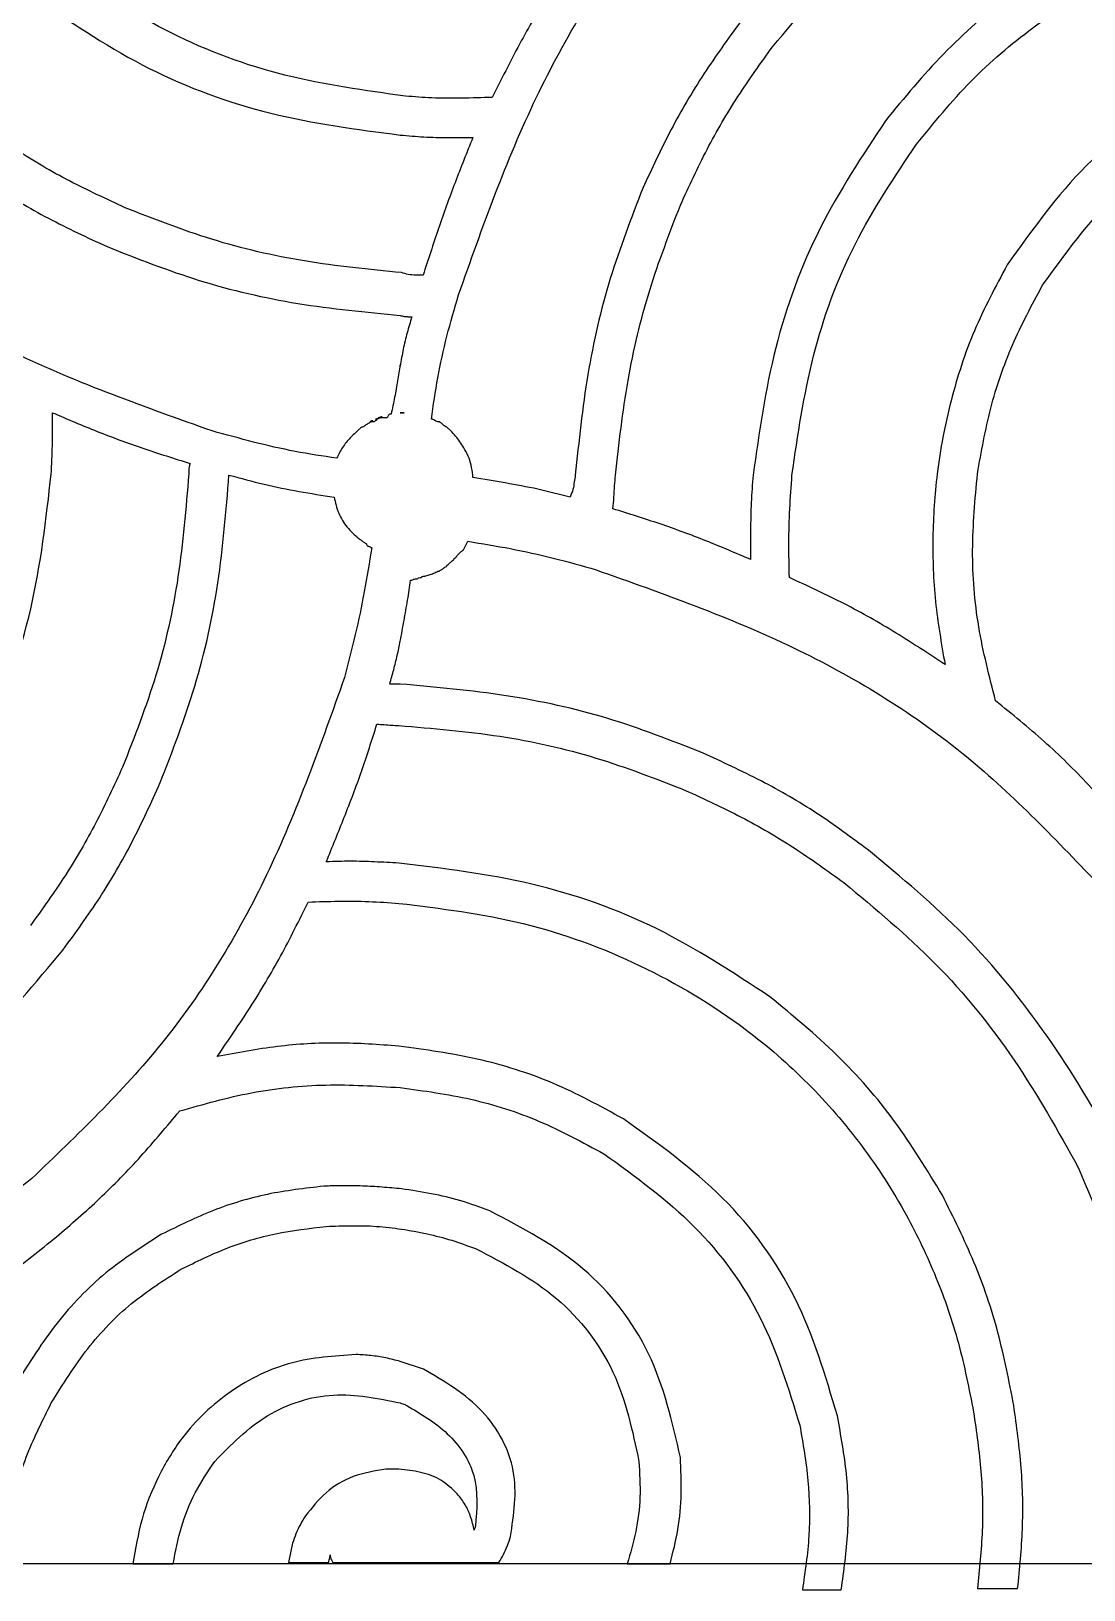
# Model space of a CAD drawing. Extents: x 0 to 371, y 0 to 260.
# Drawn here: x 91.72 to 113.19, y 0.13 to 31.91 of the extents above; entities that cross this region are included whole.
import ezdxf

# ---------------------------------------------------------------- set-up
doc = ezdxf.new("R2010")
doc.units = 0
doc.layers.add('Layer_1', color=7, linetype='CONTINUOUS')

msp = doc.modelspace()

# ---------------------------------------------------------------- linework, layer by layer
at = {"layer": 'Layer_1', "color": 7}
for points in [[(0.02646, 259.95312), (370.443122, 259.95312), (370.443122, 0.661457), (0.02646, 0.661457)], [(92.15458, 24.130001)], [(98.689582, 23.971354)], [(98.766063, 24.005462)], [(98.769163, 23.99771)], [(98.874584, 24.05042)], [(99.245104, 24.130001), (99.324685, 24.130001), (99.245104, 24.130001)], [(95.75281, 22.859795)], [(98.080834, 8.371273)], [(98.343867, 4.929623)]]:
    msp.add_lwpolyline(points, close=True, dxfattribs=at)
for points in [[(99.245104, 25.082398), (99.245104, 25.108753)], [(98.689582, 23.944999), (98.663227, 23.944999)], [(98.980521, 24.024065), (98.954165, 24.024065), (98.92781, 24.024065), (98.901455, 24.024065), (98.874584, 24.024065)], [(99.906562, 23.99771), (99.880207, 23.99771)], [(100.277082, 23.759481), (100.197501, 23.839063)], [(100.726667, 22.807085), (100.726667, 22.859795)], [(100.409374, 21.219585), (100.488955, 21.299166)], [(100.541665, 21.351876), (100.621247, 21.510523)], [(100.224372, 21.034583), (100.303437, 21.113648)], [(99.456977, 20.716773), (99.483332, 20.716773)], [(99.72156, 20.796355), (99.747915, 20.796355)], [(100.012499, 20.902291), (100.038854, 20.902291)], [(99.245104, 18.600107), (99.033747, 18.600107)], [(99.72156, 4.630416), (99.245104, 4.789063)], [(99.218749, 2.592815), (98.954165, 2.592815)], [(97.049372, 1.084896), (96.96979, 0.688021), (97.789896, 0.688021)], [(93.79479, 0.661666), (94.614896, 0.661666)], [(97.869477, 0.688021), (99.166038, 0.688021), (101.255834, 0.688021)], [(103.875312, 0.661666), (104.748644, 0.661666)], [(107.447187, 0.1325), (108.240937, 0.1325)], [(111.019062, 0.158855), (111.839167, 0.158855)]]:
    msp.add_lwpolyline(points, dxfattribs=at)
for points, knots in [([(100.435729, 26.537606), (100.91776, 27.898107), (101.850888, 30.531796), (103.986418, 34.050772), (105.888634, 35.868154), (106.812084, 36.75042)], [0, 0, 0, 0, 4.325799, 8.373986, 12.193383, 12.193383, 12.193383, 12.193383]), ([(106.838955, 31.591045), (107.376086, 32.23057), (108.456588, 33.517052), (110.431935, 35.130839), (111.914155, 35.962199), (112.659788, 36.380416)], [0, 0, 0, 0, 2.50194, 5.032952, 7.595052, 7.595052, 7.595052, 7.595052]), ([(109.775727, 29.60667), (110.133162, 30.045231), (110.842793, 30.915925), (112.130221, 32.009113), (113.467312, 32.876529), (114.833463, 33.521935), (116.183519, 33.984651), (117.115138, 34.170718), (117.580935, 34.263749)], [0, 0, 0, 0, 1.694248, 3.363666, 5.041543, 6.462724, 7.886535, 9.310269, 9.310269, 9.310269, 9.310269]), ([(102.922915, 33.681356), (102.705588, 33.350791), (102.268441, 32.685868), (101.663579, 31.645885), (101.304487, 30.92356), (101.123542, 30.559583)], [0, 0, 0, 0, 1.186723, 2.387057, 3.606243, 3.606243, 3.606243, 3.606243]), ([(113.188955, 33.602291), (112.676359, 33.290947), (111.65298, 32.669359), (110.290505, 31.47589), (109.525388, 30.549162), (109.140624, 30.083126)], [0, 0, 0, 0, 1.797007, 3.587655, 5.399073, 5.399073, 5.399073, 5.399073]), ([(99.35104, 30.585938), (98.525506, 30.699431), (96.886834, 30.924713), (94.547069, 31.782375), (93.17928, 32.679258), (92.498229, 33.125835)], [0, 0, 0, 0, 2.49587, 4.954257, 7.392288, 7.392288, 7.392288, 7.392288]), ([(91.889997, 32.517086), (92.618432, 32.031669), (94.080842, 31.057143), (96.597542, 30.141462), (98.358196, 29.909191), (99.245104, 29.792188)], [0, 0, 0, 0, 2.619823, 5.259568, 7.939077, 7.939077, 7.939077, 7.939077]), ([(106.177497, 32.093856), (105.925929, 31.746222), (105.41671, 31.04255), (104.751826, 29.909324), (104.37984, 29.109149), (104.193122, 28.707499)], [0, 0, 0, 0, 1.286898, 2.604908, 3.933251, 3.933251, 3.933251, 3.933251]), ([(104.960001, 28.363335), (105.13592, 28.745236), (105.485893, 29.504989), (106.115363, 30.585209), (106.598631, 31.25698), (106.838955, 31.591045)], [0, 0, 0, 0, 1.260981, 2.508592, 3.742754, 3.742754, 3.742754, 3.742754]), ([(117.686872, 31.511979), (116.869754, 31.26991), (115.24159, 30.787571), (113.124915, 29.247555), (112.131183, 27.852843), (111.62781, 27.146354)], [0, 0, 0, 0, 2.544261, 5.069616, 7.661989, 7.661989, 7.661989, 7.661989]), ([(101.123542, 30.559583), (100.913576, 30.552683), (100.503513, 30.539209), (99.911724, 30.541844), (99.531555, 30.571741), (99.35104, 30.585938)], [0, 0, 0, 0, 0.630268, 1.230909, 1.773971, 1.773971, 1.773971, 1.773971]), ([(112.341979, 26.723124), (112.80565, 27.364854), (113.721397, 28.632265), (115.648809, 30.038461), (117.129796, 30.491317), (117.871874, 30.718229)], [0, 0, 0, 0, 2.366487, 4.673792, 6.990994, 6.990994, 6.990994, 6.990994]), ([(93.636144, 28.310624), (93.254208, 28.486514), (92.494377, 28.836432), (91.41388, 29.465549), (90.74202, 29.948768), (90.407917, 30.189063)], [0, 0, 0, 0, 1.261043, 2.508744, 3.74294, 3.74294, 3.74294, 3.74294]), ([(95.408646, 23.759481), (94.048145, 24.241513), (91.414456, 25.17464), (87.89548, 27.310171), (86.078098, 29.212387), (85.195832, 30.135837)], [0, 0, 0, 0, 4.325799, 8.373986, 12.193383, 12.193383, 12.193383, 12.193383]), ([(109.140624, 30.083126), (108.668837, 29.369055), (107.718233, 27.930271), (106.813273, 25.461966), (106.566395, 23.731282), (106.44208, 22.859795)], [0, 0, 0, 0, 2.561757, 5.161691, 7.79882, 7.79882, 7.79882, 7.79882]), ([(99.245104, 29.792188), (99.406353, 29.777913), (99.732335, 29.749056), (100.226906, 29.739447), (100.559445, 29.739124), (100.726667, 29.738962)], [0, 0, 0, 0, 0.485499, 0.981492, 1.483198, 1.483198, 1.483198, 1.483198]), ([(100.726667, 29.738962), (100.603358, 29.43359), (100.356046, 28.821131), (100.021079, 27.884688), (99.815129, 27.252406), (99.711742, 26.934997)], [0, 0, 0, 0, 0.987907, 1.981362, 2.982816, 2.982816, 2.982816, 2.982816]), ([(107.23583, 22.859795), (107.354657, 23.675882), (107.590107, 25.292919), (108.434744, 27.601838), (109.330505, 28.941043), (109.775727, 29.60667)], [0, 0, 0, 0, 2.47089, 4.895949, 7.292382, 7.292382, 7.292382, 7.292382]), ([(89.878751, 29.501249), (90.226427, 29.249676), (90.930212, 28.740427), (92.063648, 28.075609), (92.863933, 27.703599), (93.265624, 27.516874)], [0, 0, 0, 0, 1.287007, 2.605232, 3.933695, 3.933695, 3.933695, 3.933695]), ([(104.193122, 28.707499), (103.957514, 28.099225), (103.479717, 26.865684), (103.030015, 24.897503), (102.888654, 23.545376), (102.816979, 22.859795)], [0, 0, 0, 0, 1.955124, 3.964862, 6.031996, 6.031996, 6.031996, 6.031996]), ([(99.271459, 26.987708), (98.610075, 27.052356), (97.304308, 27.17999), (95.407556, 27.617488), (94.220267, 28.082062), (93.636144, 28.310624)], [0, 0, 0, 0, 1.992577, 3.933933, 5.813998, 5.813998, 5.813998, 5.813998]), ([(103.637084, 22.859795), (103.708801, 23.503917), (103.850515, 24.776716), (104.289185, 26.626763), (104.738593, 27.790167), (104.960001, 28.363335)], [0, 0, 0, 0, 1.943386, 3.84017, 5.682105, 5.682105, 5.682105, 5.682105]), ([(93.265624, 27.516874), (93.886911, 27.272401), (95.148687, 26.7759), (97.162065, 26.312876), (98.54604, 26.180992), (99.245104, 26.114376)], [0, 0, 0, 0, 2.001114, 4.064071, 6.169655, 6.169655, 6.169655, 6.169655]), ([(111.62781, 27.146354), (111.39068, 26.703989), (110.916117, 25.818696), (110.45018, 24.377753), (110.178587, 22.958909), (110.089228, 21.585466), (110.133437, 20.279628), (110.282962, 19.424068), (110.357604, 18.996982)], [0, 0, 0, 0, 1.503159, 3.008232, 4.52133, 5.826733, 7.130292, 8.429636, 8.429636, 8.429636, 8.429636]), ([(99.711742, 26.934997), (99.660309, 26.93521), (99.559156, 26.935627), (99.409916, 26.944899), (99.316833, 26.973679), (99.271459, 26.987708)], [0, 0, 0, 0, 0.154455, 0.303766, 0.445764, 0.445764, 0.445764, 0.445764]), ([(111.019062, 22.886666), (111.09843, 23.334451), (111.257133, 24.229846), (111.700273, 25.524543), (112.128429, 26.324254), (112.341979, 26.723124)], [0, 0, 0, 0, 1.363155, 2.725773, 4.081693, 4.081693, 4.081693, 4.081693]), ([(99.880207, 23.99771), (99.920877, 24.280496), (100.002678, 24.849277), (100.188879, 25.697786), (100.353043, 26.256296), (100.435729, 26.537606)], [0, 0, 0, 0, 0.856909, 1.723537, 2.60302, 2.60302, 2.60302, 2.60302]), ([(99.245104, 26.114376), (99.271412, 26.107269), (99.323435, 26.093215), (99.40387, 26.088168), (99.456879, 26.08807), (99.483332, 26.088021)], [0, 0, 0, 0, 0.081549, 0.161265, 0.240673, 0.240673, 0.240673, 0.240673]), ([(99.483332, 26.088021), (99.449684, 25.979927), (99.381706, 25.761551), (99.303223, 25.425386), (99.264516, 25.19696), (99.245104, 25.082398)], [0, 0, 0, 0, 0.339555, 0.685981, 1.034528, 1.034528, 1.034528, 1.034528]), ([(99.245104, 25.108753), (99.227264, 25.00032), (99.190907, 24.779338), (99.133554, 24.443418), (99.084776, 24.21778), (99.060102, 24.103646)], [0, 0, 0, 0, 0.329686, 0.671879, 1.022149, 1.022149, 1.022149, 1.022149]), ([(92.127709, 22.886666), (92.134864, 23.021521), (92.149375, 23.295007), (92.154284, 23.709668), (92.154481, 23.989238), (92.15458, 24.130001)], [0, 0, 0, 0, 0.405094, 0.821528, 1.24383, 1.24383, 1.24383, 1.24383]), ([(92.15458, 24.130001), (92.456668, 24.001062), (93.063598, 23.742009), (93.999232, 23.396764), (94.637386, 23.198142), (94.95906, 23.098023)], [0, 0, 0, 0, 0.985276, 1.979536, 2.990115, 2.990115, 2.990115, 2.990115]), ([(98.663227, 23.944999), (98.638915, 23.934625), (98.592557, 23.914844), (98.533497, 23.875248), (98.490549, 23.839493), (98.44843, 23.833155), (98.423761, 23.810485), (98.350108, 23.737797), (98.217455, 23.622112), (98.0625, 23.427421), (97.986943, 23.279259), (97.948542, 23.20396)], [0, 0, 0, 0, 0.078998, 0.150632, 0.214077, 0.241619, 0.274515, 0.311244, 0.554529, 0.799412, 1.052488, 1.052488, 1.052488, 1.052488]), ([(98.689582, 23.971354), (98.681095, 23.971162), (98.665717, 23.970815), (98.643793, 23.968535), (98.629497, 23.937426), (98.659029, 23.950991), (98.668741, 23.966688), (98.682393, 23.969745), (98.689582, 23.971354)], [0, 0, 0, 0, 0.025443, 0.046097, 0.066254, 0.086959, 0.105574, 0.126279, 0.126279, 0.126279, 0.126279]), ([(98.874584, 24.024065), (98.866114, 24.023915), (98.850475, 24.023639), (98.83695, 24.024811), (98.807335, 24.019048), (98.816691, 24.021963), (98.818483, 24.023511), (98.823628, 24.024344), (98.818094, 24.023479), (98.815898, 24.021965), (98.813482, 24.0213), (98.812206, 24.020831), (98.811902, 24.020585), (98.811489, 24.020419), (98.81101, 24.020308), (98.810512, 24.02008), (98.805249, 24.018563), (98.795013, 24.016152), (98.781721, 24.008165), (98.765747, 23.998732), (98.766209, 23.978428), (98.751849, 23.971979), (98.735202, 23.97185), (98.727252, 23.95315), (98.707936, 23.944286), (98.696189, 23.944743), (98.689582, 23.944999)], [0, 0, 0, 0, 0.023659, 0.043681, 0.06113, 0.064133, 0.067099, 0.070005, 0.073174, 0.076559, 0.079844, 0.080226, 0.080621, 0.081001, 0.081549, 0.082093, 0.082637, 0.097967, 0.113164, 0.12974, 0.149594, 0.164215, 0.171247, 0.198222, 0.21345, 0.233018, 0.233018, 0.233018, 0.233018]), ([(98.766063, 24.005462), (98.762923, 24.006524), (98.755814, 24.008928), (98.749766, 24.003331), (98.738839, 23.996066), (98.751735, 23.999161), (98.757878, 24.001867), (98.763317, 24.004256), (98.766063, 24.005462)], [0, 0, 0, 0, 0.009135, 0.020682, 0.02688, 0.034898, 0.043384, 0.052031, 0.052031, 0.052031, 0.052031]), ([(98.769163, 23.99771), (98.771142, 23.999215), (98.777888, 24.004347), (98.787618, 24.011796), (98.820681, 24.02304), (98.792515, 24.015599), (98.784334, 24.010562), (98.762349, 24.009159), (98.767641, 24.003589), (98.768956, 24.00108), (98.769087, 23.998953), (98.769163, 23.99771)], [0, 0, 0, 0, 0.007288, 0.024856, 0.046711, 0.061893, 0.077315, 0.092996, 0.09527, 0.097879, 0.101547, 0.101547, 0.101547, 0.101547]), ([(98.874584, 24.05042), (98.865247, 24.048619), (98.8459, 24.044887), (98.827615, 24.030256), (98.780028, 24.021077), (98.827615, 24.030256), (98.8459, 24.044887), (98.865247, 24.048619), (98.874584, 24.05042)], [0, 0, 0, 0, 0.027249, 0.056458, 0.083707, 0.110956, 0.140165, 0.167414, 0.167414, 0.167414, 0.167414]), ([(99.060102, 24.103646), (99.050973, 24.103581), (99.030327, 24.103435), (98.997579, 24.074141), (98.987226, 24.043749), (98.980521, 24.024065)], [0, 0, 0, 0, 0.02668, 0.060339, 0.122216, 0.122216, 0.122216, 0.122216]), ([(100.038854, 23.944999), (100.023161, 23.946502), (99.992464, 23.94944), (99.950256, 23.973842), (99.921899, 23.989332), (99.906562, 23.99771)], [0, 0, 0, 0, 0.046711, 0.09137, 0.143979, 0.143979, 0.143979, 0.143979]), ([(100.197501, 23.839063), (100.190452, 23.840457), (100.177065, 23.843106), (100.165449, 23.861733), (100.137108, 23.863802), (100.11802, 23.895543), (100.081648, 23.920814), (100.054055, 23.936408), (100.038854, 23.944999)], [0, 0, 0, 0, 0.020705, 0.03932, 0.060025, 0.098199, 0.140845, 0.193164, 0.193164, 0.193164, 0.193164]), ([(97.948542, 23.20396), (97.665637, 23.246249), (97.096505, 23.331323), (96.251033, 23.528418), (95.690349, 23.682211), (95.408646, 23.759481)], [0, 0, 0, 0, 0.857836, 1.725739, 2.602112, 2.602112, 2.602112, 2.602112]), ([(100.541665, 23.415833), (100.515534, 23.45772), (100.464381, 23.539715), (100.376389, 23.655287), (100.310423, 23.7245), (100.277082, 23.759481)], [0, 0, 0, 0, 0.148072, 0.289855, 0.434751, 0.434751, 0.434751, 0.434751]), ([(100.726667, 22.859795), (100.716285, 22.927731), (100.696092, 23.059851), (100.638158, 23.24979), (100.573556, 23.360956), (100.541665, 23.415833)], [0, 0, 0, 0, 0.206158, 0.400933, 0.590822, 0.590822, 0.590822, 0.590822]), ([(89.376455, 15.213749), (89.877822, 15.972693), (90.885543, 17.498126), (91.814807, 20.126069), (92.022955, 21.96247), (92.127709, 22.886666)], [0, 0, 0, 0, 2.72216, 5.471392, 8.25676, 8.25676, 8.25676, 8.25676]), ([(94.932705, 22.886666), (94.875196, 22.183771), (94.76185, 20.798417), (94.318297, 18.7829), (93.825606, 17.52586), (93.582917, 16.90667)], [0, 0, 0, 0, 2.114592, 4.167705, 6.160756, 6.160756, 6.160756, 6.160756]), ([(94.95906, 23.098023), (94.951988, 23.074052), (94.938595, 23.028658), (94.932581, 22.957212), (94.932663, 22.910804), (94.932705, 22.886666)], [0, 0, 0, 0, 0.074783, 0.141618, 0.214059, 0.214059, 0.214059, 0.214059]), ([(111.389582, 18.256458), (111.260804, 18.757557), (111.002601, 19.762278), (110.876202, 21.326669), (110.971343, 22.365586), (111.019062, 22.886666)], [0, 0, 0, 0, 1.550462, 3.108724, 4.676749, 4.676749, 4.676749, 4.676749]), ([(94.350312, 16.589376), (94.60194, 17.23944), (95.113664, 18.561444), (95.575468, 20.674103), (95.693261, 22.125865), (95.75281, 22.859795)], [0, 0, 0, 0, 2.089101, 4.248504, 6.456336, 6.456336, 6.456336, 6.456336]), ([(95.75281, 22.859795), (95.990226, 22.794554), (96.462044, 22.664899), (97.178957, 22.522067), (97.657453, 22.447405), (97.895832, 22.41021)], [0, 0, 0, 0, 0.738448, 1.467523, 2.191318, 2.191318, 2.191318, 2.191318]), ([(102.711042, 22.41021), (102.491146, 22.466745), (102.053777, 22.579192), (101.389468, 22.700481), (100.947262, 22.771605), (100.726667, 22.807085)], [0, 0, 0, 0, 0.680934, 1.354363, 2.024705, 2.024705, 2.024705, 2.024705]), ([(102.816979, 22.859795), (102.809631, 22.813175), (102.794285, 22.715814), (102.773382, 22.561816), (102.732391, 22.462128), (102.711042, 22.41021)], [0, 0, 0, 0, 0.141731, 0.295991, 0.463645, 0.463645, 0.463645, 0.463645]), ([(103.584374, 22.171981), (103.591554, 22.250973), (103.605724, 22.406864), (103.615126, 22.636727), (103.629887, 22.786685), (103.637084, 22.859795)], [0, 0, 0, 0, 0.237922, 0.469539, 0.689887, 0.689887, 0.689887, 0.689887]), ([(106.44208, 22.859795), (106.427807, 22.674025), (106.398987, 22.298935), (106.389245, 21.72505), (106.388986, 21.337614), (106.388854, 21.140003)], [0, 0, 0, 0, 0.558832, 1.128345, 1.721211, 1.721211, 1.721211, 1.721211]), ([(107.182604, 20.769999), (107.177237, 21.00547), (107.166592, 21.472534), (107.188176, 22.169709), (107.219981, 22.630289), (107.23583, 22.859795)], [0, 0, 0, 0, 0.706495, 1.401353, 2.091496, 2.091496, 2.091496, 2.091496]), ([(97.895832, 22.41021), (97.921768, 22.299742), (97.973101, 22.081101), (98.151471, 21.789293), (98.316022, 21.639141), (98.398644, 21.563749)], [0, 0, 0, 0, 0.338897, 0.670753, 1.005416, 1.005416, 1.005416, 1.005416]), ([(106.388854, 21.140003), (106.086766, 21.268942), (105.479836, 21.527996), (104.544202, 21.87324), (103.906048, 22.071862), (103.584374, 22.171981)], [0, 0, 0, 0, 0.985276, 1.979536, 2.990115, 2.990115, 2.990115, 2.990115]), ([(98.663227, 21.378231), (98.615715, 21.080552), (98.520953, 20.486839), (98.334871, 19.604091), (98.183489, 19.023201), (98.107705, 18.732398)], [0, 0, 0, 0, 0.904256, 1.803509, 2.704986, 2.704986, 2.704986, 2.704986]), ([(98.398644, 21.563749), (98.416567, 21.553063), (98.453365, 21.531123), (98.502569, 21.490439), (98.539367, 21.468499), (98.55729, 21.457813)], [0, 0, 0, 0, 0.062524, 0.128366, 0.19089, 0.19089, 0.19089, 0.19089]), ([(98.55729, 21.457813), (98.559071, 21.448968), (98.562701, 21.430937), (98.583231, 21.410123), (98.607903, 21.405008), (98.630504, 21.400382), (98.642744, 21.382433), (98.65617, 21.379679), (98.663227, 21.378231)], [0, 0, 0, 0, 0.026718, 0.054471, 0.081101, 0.101932, 0.12073, 0.141561, 0.141561, 0.141561, 0.141561]), ([(100.488955, 21.299166), (100.496954, 21.306109), (100.510886, 21.3182), (100.536028, 21.329492), (100.539865, 21.344726), (100.541665, 21.351876)], [0, 0, 0, 0, 0.032069, 0.055854, 0.076893, 0.076893, 0.076893, 0.076893]), ([(100.621247, 21.510523), (100.912701, 21.462766), (101.498184, 21.36683), (102.373259, 21.175922), (102.95001, 21.011418), (103.240209, 20.928646)], [0, 0, 0, 0, 0.885956, 1.779741, 2.684897, 2.684897, 2.684897, 2.684897]), ([(100.038854, 20.902291), (100.047366, 20.909326), (100.063591, 20.922737), (100.093732, 20.934537), (100.118209, 20.955086), (100.143778, 20.974964), (100.17029, 20.988828), (100.197482, 20.997754), (100.197966, 21.012909), (100.201414, 21.016341), (100.205916, 21.021564), (100.211628, 21.028229), (100.219079, 21.032526), (100.223178, 21.034119), (100.224372, 21.034583)], [0, 0, 0, 0, 0.032938, 0.062784, 0.095722, 0.128552, 0.158178, 0.191008, 0.196377, 0.200696, 0.205035, 0.217279, 0.226631, 0.230476, 0.230476, 0.230476, 0.230476]), ([(100.303437, 21.113648), (100.31058, 21.115563), (100.325849, 21.119656), (100.338294, 21.143673), (100.350664, 21.168819), (100.37959, 21.171791), (100.390138, 21.197921), (100.402358, 21.211683), (100.409374, 21.219585)], [0, 0, 0, 0, 0.021213, 0.045344, 0.077601, 0.09864, 0.122425, 0.154494, 0.154494, 0.154494, 0.154494]), ([(99.033747, 18.600107), (99.060118, 18.697063), (99.112735, 18.890511), (99.186608, 19.180939), (99.254668, 19.516486), (99.323263, 19.893451), (99.397833, 20.307302), (99.437476, 20.581763), (99.456977, 20.716773)], [0, 0, 0, 0, 0.301446, 0.601446, 0.898797, 1.328322, 1.750981, 2.160185, 2.160185, 2.160185, 2.160185]), ([(99.483332, 20.716773), (99.494143, 20.723732), (99.516233, 20.737953), (99.553209, 20.744629), (99.591, 20.737121), (99.612796, 20.763874), (99.641054, 20.771533), (99.665022, 20.764754), (99.679131, 20.78049), (99.69636, 20.791301), (99.712832, 20.794604), (99.72156, 20.796355)], [0, 0, 0, 0, 0.038178, 0.078011, 0.11137, 0.143719, 0.170958, 0.197359, 0.207819, 0.231292, 0.257748, 0.257748, 0.257748, 0.257748]), ([(99.747915, 20.796355), (99.776653, 20.805461), (99.8365, 20.824425), (99.927392, 20.854142), (99.984193, 20.886277), (100.012499, 20.902291)], [0, 0, 0, 0, 0.090503, 0.188474, 0.285792, 0.285792, 0.285792, 0.285792]), ([(103.240209, 20.928646), (104.600749, 20.446608), (107.234545, 19.513456), (110.753734, 17.377998), (112.571229, 15.475746), (113.453538, 14.552291)], [0, 0, 0, 0, 4.325924, 8.374321, 12.193814, 12.193814, 12.193814, 12.193814]), ([(110.357604, 18.996982), (110.026648, 19.214431), (109.358867, 19.653184), (108.303148, 20.255359), (107.559697, 20.596809), (107.182604, 20.769999)], [0, 0, 0, 0, 1.187923, 2.39691, 3.641322, 3.641322, 3.641322, 3.641322]), ([(98.107705, 18.732398), (97.625639, 17.37189), (96.692434, 14.738159), (94.556616, 11.219252), (92.654319, 9.401855), (91.730834, 8.519585)], [0, 0, 0, 0, 4.325848, 8.374167, 12.193656, 12.193656, 12.193656, 12.193656]), ([(105.410102, 17.198124), (104.771167, 17.44801), (103.473347, 17.955583), (101.394622, 18.407332), (99.967815, 18.535292), (99.245104, 18.600107)], [0, 0, 0, 0, 2.055815, 4.175822, 6.351875, 6.351875, 6.351875, 6.351875]), ([(114.114997, 15.610624), (113.842456, 15.925334), (113.293274, 16.559488), (112.386356, 17.449584), (111.723706, 17.985989), (111.389582, 18.256458)], [0, 0, 0, 0, 1.248722, 2.516229, 3.805333, 3.805333, 3.805333, 3.805333]), ([(97.737185, 14.975521), (97.860852, 15.278152), (98.110141, 15.888197), (98.465587, 16.819607), (98.667433, 17.458166), (98.769163, 17.780001)], [0, 0, 0, 0, 0.980809, 1.977119, 2.989509, 2.989509, 2.989509, 2.989509]), ([(98.769163, 17.780001), (98.819823, 17.778436), (98.919299, 17.775363), (99.068613, 17.758284), (99.168089, 17.755211), (99.218749, 17.753646)], [0, 0, 0, 0, 0.151991, 0.298453, 0.450443, 0.450443, 0.450443, 0.450443]), ([(99.218749, 17.753646), (99.906231, 17.696057), (101.262444, 17.582449), (103.232424, 17.146236), (104.461903, 16.666447), (105.065937, 16.43073)], [0, 0, 0, 0, 2.068543, 4.080667, 6.023912, 6.023912, 6.023912, 6.023912]), ([(108.796459, 15.213749), (108.449577, 15.470354), (107.750083, 15.9878), (106.611158, 16.644584), (105.811539, 17.013111), (105.410102, 17.198124)], [0, 0, 0, 0, 1.293676, 2.60872, 3.93451, 3.93451, 3.93451, 3.93451]), ([(93.582917, 16.90667), (93.407034, 16.524775), (93.05714, 15.765055), (92.427957, 14.684767), (91.944769, 14.01302), (91.704479, 13.67896)], [0, 0, 0, 0, 1.260923, 2.508409, 3.742495, 3.742495, 3.742495, 3.742495]), ([(92.365937, 13.176148), (92.622037, 13.527655), (93.136571, 14.233876), (93.800053, 15.377731), (94.165912, 16.183337), (94.350312, 16.589376)], [0, 0, 0, 0, 1.304167, 2.620229, 3.957614, 3.957614, 3.957614, 3.957614]), ([(105.065937, 16.43073), (105.447873, 16.25484), (106.207704, 15.904921), (107.288201, 15.275805), (107.960061, 14.792586), (108.294163, 14.552291)], [0, 0, 0, 0, 1.261043, 2.508744, 3.74294, 3.74294, 3.74294, 3.74294]), ([(99.218749, 14.949166), (99.053513, 14.957836), (98.725152, 14.975065), (98.23104, 14.991828), (97.902454, 14.980978), (97.737185, 14.975521)], [0, 0, 0, 0, 0.496426, 0.986509, 1.482449, 1.482449, 1.482449, 1.482449]), ([(106.785729, 12.223751), (106.035474, 12.716484), (104.527269, 13.707003), (101.935807, 14.618958), (100.127623, 14.838709), (99.218749, 14.949166)], [0, 0, 0, 0, 2.686076, 5.3997, 8.142182, 8.142182, 8.142182, 8.142182]), ([(115.305622, 0.158855), (115.351678, 1.211251), (115.442742, 3.292111), (114.939733, 6.328314), (113.940918, 9.075576), (112.492722, 11.442267), (110.819941, 13.526988), (109.466696, 14.655044), (108.796459, 15.213749)], [0, 0, 0, 0, 3.15348, 6.235243, 9.163823, 11.865788, 14.527423, 17.139288, 17.139288, 17.139288, 17.139288]), ([(108.294163, 14.552291), (108.934327, 14.019784), (110.225278, 12.945933), (111.833044, 10.964196), (112.66464, 9.478777), (113.083018, 8.731458)], [0, 0, 0, 0, 2.494016, 5.029417, 7.596492, 7.596492, 7.596492, 7.596492]), ([(95.514582, 11.006771), (95.740675, 11.337417), (96.195628, 12.002754), (96.822776, 13.04985), (97.184235, 13.784589), (97.366665, 14.155416)], [0, 0, 0, 0, 1.20159, 2.41788, 3.657285, 3.657285, 3.657285, 3.657285]), ([(97.366665, 14.155416), (97.57176, 14.162366), (97.983847, 14.176331), (98.602023, 14.171251), (99.013711, 14.142743), (99.218749, 14.128545)], [0, 0, 0, 0, 0.615624, 1.236945, 1.853419, 1.853419, 1.853419, 1.853419]), ([(99.218749, 14.128545), (100.0715, 14.023793), (101.763192, 13.815984), (104.162431, 12.929078), (106.101018, 11.77302), (107.585839, 10.486535), (108.687236, 9.209821), (109.550673, 7.87086), (110.198198, 6.510411), (110.66349, 5.160849), (110.847461, 4.226869), (110.939997, 3.757085)], [0, 0, 0, 0, 2.570323, 5.099017, 7.607718, 9.302053, 10.97166, 12.649648, 14.0654, 15.483408, 16.918491, 16.918491, 16.918491, 16.918491]), ([(86.254166, 8.149065), (87.041707, 8.588045), (88.605013, 9.459439), (90.676847, 11.157672), (91.806454, 12.507561), (92.365937, 13.176148)], [0, 0, 0, 0, 2.701851, 5.363294, 7.97507, 7.97507, 7.97507, 7.97507]), ([(110.304893, 8.17542), (109.993549, 8.688016), (109.371962, 9.711395), (108.178492, 11.07387), (107.251764, 11.838987), (106.785729, 12.223751)], [0, 0, 0, 0, 1.797007, 3.587655, 5.399073, 5.399073, 5.399073, 5.399073]), ([(99.218749, 11.218128), (98.804834, 11.248245), (97.978785, 11.308348), (96.734836, 11.233898), (95.921622, 11.082534), (95.514582, 11.006771)], [0, 0, 0, 0, 1.244147, 2.482945, 3.724377, 3.724377, 3.724377, 3.724377]), ([(103.796247, 9.736565), (103.323751, 9.994301), (102.377657, 10.510373), (100.823515, 10.995993), (99.754194, 11.144011), (99.218749, 11.218128)], [0, 0, 0, 0, 1.611896, 3.227549, 4.84795, 4.84795, 4.84795, 4.84795]), ([(94.747187, 9.895212), (95.23266, 10.032879), (96.206582, 10.309057), (97.726266, 10.466678), (98.738993, 10.403327), (99.245104, 10.371668)], [0, 0, 0, 0, 1.512074, 3.033414, 4.553238, 4.553238, 4.553238, 4.553238]), ([(99.245104, 10.371668), (99.72828, 10.306395), (100.696029, 10.17566), (102.103454, 9.723964), (102.966478, 9.256751), (103.399372, 9.022396)], [0, 0, 0, 0, 1.4611, 2.926426, 4.401171, 4.401171, 4.401171, 4.401171]), ([(92.233646, 7.32896), (92.531105, 7.58578), (93.131816, 8.104421), (93.969453, 8.965156), (94.486804, 9.583832), (94.747187, 9.895212)], [0, 0, 0, 0, 1.178583, 2.380117, 3.597619, 3.597619, 3.597619, 3.597619]), ([(108.161872, 3.677504), (107.919803, 4.494621), (107.437463, 6.122785), (105.897447, 8.23946), (104.502735, 9.233192), (103.796247, 9.736565)], [0, 0, 0, 0, 2.544261, 5.069616, 7.661989, 7.661989, 7.661989, 7.661989]), ([(103.399372, 9.022396), (104.041101, 8.558725), (105.308512, 7.642978), (106.714709, 5.715566), (107.167564, 4.234579), (107.394477, 3.492502)], [0, 0, 0, 0, 2.366487, 4.673792, 6.990994, 6.990994, 6.990994, 6.990994]), ([(113.083018, 8.731458), (113.44113, 7.86454), (114.176128, 6.085252), (114.620738, 3.158266), (114.530591, 1.166271), (114.485001, 0.158855)], [0, 0, 0, 0, 2.806706, 5.760562, 8.782936, 8.782936, 8.782936, 8.782936]), ([(91.730834, 8.519585), (91.179991, 8.094172), (90.073996, 7.240021), (88.25527, 6.154557), (86.960371, 5.58122), (86.306876, 5.291875)], [0, 0, 0, 0, 2.086879, 4.19008, 6.332929, 6.332929, 6.332929, 6.332929]), ([(97.683959, 8.360938), (97.300092, 8.317182), (96.533924, 8.229848), (95.418452, 7.892438), (94.724905, 7.552405), (94.376667, 7.38167)], [0, 0, 0, 0, 1.157468, 2.310219, 3.472746, 3.472746, 3.472746, 3.472746]), ([(98.080834, 8.371273), (98.036735, 8.370941), (97.948525, 8.370278), (97.81621, 8.366893), (97.728051, 8.362923), (97.683959, 8.360938)], [0, 0, 0, 0, 0.132299, 0.264635, 0.397042, 0.397042, 0.397042, 0.397042]), ([(99.271459, 8.307712), (99.139233, 8.319936), (98.875071, 8.344358), (98.47798, 8.367325), (98.213155, 8.369957), (98.080834, 8.371273)], [0, 0, 0, 0, 0.398362, 0.79585, 1.192789, 1.192789, 1.192789, 1.192789]), ([(101.070832, 7.858127), (100.875473, 7.930471), (100.486406, 8.074549), (99.88164, 8.217125), (99.474456, 8.277575), (99.271459, 8.307712)], [0, 0, 0, 0, 0.624497, 1.243715, 1.85933, 1.85933, 1.85933, 1.85933]), ([(111.760102, 3.889377), (111.66334, 4.387929), (111.470252, 5.382787), (110.978347, 6.822649), (110.528977, 7.725301), (110.304893, 8.17542)], [0, 0, 0, 0, 1.522447, 3.038028, 4.545521, 4.545521, 4.545521, 4.545521]), ([(104.960001, 2.831043), (104.794485, 3.555492), (104.46521, 4.996694), (103.054428, 6.820761), (101.736939, 7.509771), (101.070832, 7.858127)], [0, 0, 0, 0, 2.212244, 4.400991, 6.639219, 6.639219, 6.639219, 6.639219]), ([(89.032291, 5.132712), (89.407736, 5.351323), (90.157278, 5.78776), (91.228108, 6.520399), (91.899564, 7.060322), (92.233646, 7.32896)], [0, 0, 0, 0, 1.303127, 2.60157, 3.887345, 3.887345, 3.887345, 3.887345]), ([(94.376667, 7.38167), (93.988323, 7.13288), (93.197798, 6.626437), (92.193861, 5.583205), (91.676944, 4.758966), (91.413541, 4.338962)], [0, 0, 0, 0, 1.380369, 2.809918, 4.295238, 4.295238, 4.295238, 4.295238]), ([(94.773542, 6.667502), (95.084549, 6.82068), (95.703311, 7.125435), (96.70436, 7.421286), (97.391174, 7.500783), (97.737185, 7.540833)], [0, 0, 0, 0, 1.038912, 2.066965, 3.110732, 3.110732, 3.110732, 3.110732]), ([(97.737185, 7.540833), (97.906949, 7.547717), (98.248393, 7.561562), (98.761705, 7.551672), (99.101877, 7.508919), (99.271459, 7.487607)], [0, 0, 0, 0, 0.509726, 1.025211, 1.537655, 1.537655, 1.537655, 1.537655]), ([(99.271459, 7.487607), (99.445432, 7.457787), (99.79028, 7.398677), (100.295083, 7.26646), (100.61899, 7.149054), (100.779894, 7.090732)], [0, 0, 0, 0, 0.529393, 1.04936, 1.562634, 1.562634, 1.562634, 1.562634]), ([(100.779894, 7.090732), (101.360744, 6.788862), (102.503087, 6.195181), (103.721422, 4.617978), (103.982607, 3.374715), (104.11354, 2.751462)], [0, 0, 0, 0, 1.9493, 3.833641, 5.727841, 5.727841, 5.727841, 5.727841]), ([(92.127709, 3.942087), (92.363086, 4.319917), (92.824366, 5.06037), (93.720561, 5.995978), (94.427368, 6.446734), (94.773542, 6.667502)], [0, 0, 0, 0, 1.333712, 2.613745, 3.842465, 3.842465, 3.842465, 3.842465]), ([(98.343867, 4.929623), (97.897011, 4.900429), (96.995464, 4.841529), (95.750746, 4.227688), (94.85053, 3.377787), (94.2938, 2.449387), (93.946033, 1.581712), (93.845243, 0.968581), (93.79479, 0.661666)], [0, 0, 0, 0, 1.332637, 2.688641, 4.064217, 4.989741, 5.918315, 6.849011, 6.849011, 6.849011, 6.849011]), ([(99.245104, 4.789063), (99.14689, 4.814621), (98.950403, 4.865753), (98.648538, 4.912208), (98.445517, 4.923813), (98.343867, 4.929623)], [0, 0, 0, 0, 0.304327, 0.608842, 0.914194, 0.914194, 0.914194, 0.914194]), ([(101.494062, 1.217188), (101.56308, 1.667843), (101.702752, 2.579833), (100.975304, 3.896973), (100.149357, 4.380154), (99.72156, 4.630416)], [0, 0, 0, 0, 1.338894, 2.709517, 4.182204, 4.182204, 4.182204, 4.182204]), ([(91.148957, 0.661666), (91.192631, 1.045154), (91.279582, 1.808661), (91.614805, 2.916416), (91.956764, 3.600242), (92.127709, 3.942087)], [0, 0, 0, 0, 1.156373, 2.302292, 3.447757, 3.447757, 3.447757, 3.447757]), ([(95.461872, 2.751462), (95.798224, 3.093836), (96.46545, 3.773008), (97.875333, 4.225213), (98.791956, 4.035751), (99.245104, 3.942087)], [0, 0, 0, 0, 1.427091, 2.83094, 4.203511, 4.203511, 4.203511, 4.203511]), ([(99.245104, 3.942087), (99.262163, 3.934901), (99.293987, 3.921496), (99.341594, 3.912653), (99.366266, 3.896613), (99.377396, 3.889377)], [0, 0, 0, 0, 0.055493, 0.103521, 0.142997, 0.142997, 0.142997, 0.142997]), ([(99.377396, 3.889377), (99.668122, 3.71955), (100.250893, 3.379127), (100.864013, 2.476914), (100.808122, 1.780356), (100.779894, 1.428545)], [0, 0, 0, 0, 1.007196, 2.018965, 3.051465, 3.051465, 3.051465, 3.051465]), ([(111.839167, 0.158855), (111.879754, 0.563067), (111.961983, 1.381996), (111.933129, 2.633565), (111.818175, 3.467886), (111.760102, 3.889377)], [0, 0, 0, 0, 1.217993, 2.467641, 3.743505, 3.743505, 3.743505, 3.743505]), ([(108.240937, 0.1325), (108.295713, 0.522196), (108.405475, 1.303077), (108.37747, 2.49879), (108.234138, 3.282411), (108.161872, 3.677504)], [0, 0, 0, 0, 1.179351, 2.363211, 3.567068, 3.567068, 3.567068, 3.567068]), ([(110.939997, 3.757085), (110.998107, 3.352938), (111.113346, 2.551478), (111.141553, 1.343696), (111.059666, 0.551613), (111.019062, 0.158855)], [0, 0, 0, 0, 1.224302, 2.427904, 3.611711, 3.611711, 3.611711, 3.611711]), ([(107.394477, 3.492502), (107.459584, 3.115196), (107.58845, 2.368403), (107.612397, 1.23522), (107.502, 0.498358), (107.447187, 0.1325)], [0, 0, 0, 0, 1.14784, 2.271899, 3.380364, 3.380364, 3.380364, 3.380364]), ([(94.614896, 0.661666), (94.662148, 0.912955), (94.756037, 1.41226), (95.04354, 2.121885), (95.322544, 2.541777), (95.461872, 2.751462)], [0, 0, 0, 0, 0.76594, 1.521905, 2.27599, 2.27599, 2.27599, 2.27599]), ([(98.954165, 2.592815), (98.727964, 2.55606), (98.28837, 2.484632), (97.708746, 2.142235), (97.444533, 1.806395), (97.313955, 1.640418)], [0, 0, 0, 0, 0.68361, 1.328513, 1.958661, 1.958661, 1.958661, 1.958661]), ([(100.409374, 2.090004), (100.302261, 2.19084), (100.087675, 2.392852), (99.661562, 2.545644), (99.367456, 2.576974), (99.218749, 2.592815)], [0, 0, 0, 0, 0.437287, 0.876048, 1.324793, 1.324793, 1.324793, 1.324793]), ([(104.11354, 2.751462), (104.127989, 2.508117), (104.156398, 2.029628), (104.068327, 1.324416), (103.93891, 0.880042), (103.875312, 0.661666)], [0, 0, 0, 0, 0.730236, 1.435869, 2.117698, 2.117698, 2.117698, 2.117698]), ([(104.748644, 0.661666), (104.808793, 0.894908), (104.929792, 1.364106), (104.99136, 2.095466), (104.970496, 2.584858), (104.960001, 2.831043)], [0, 0, 0, 0, 0.721646, 1.451695, 2.190683, 2.190683, 2.190683, 2.190683]), ([(100.753538, 1.34948), (100.732884, 1.44182), (100.692589, 1.621965), (100.577685, 1.87559), (100.465715, 2.018229), (100.409374, 2.090004)], [0, 0, 0, 0, 0.28349, 0.553058, 0.826082, 0.826082, 0.826082, 0.826082]), ([(97.313955, 1.640418), (97.278365, 1.583183), (97.205436, 1.465901), (97.114891, 1.280395), (97.07089, 1.149105), (97.049372, 1.084896)], [0, 0, 0, 0, 0.202151, 0.414237, 0.617239, 0.617239, 0.617239, 0.617239]), ([(100.779894, 1.428545), (100.778159, 1.419553), (100.774565, 1.400923), (100.758867, 1.377102), (100.755273, 1.358472), (100.753538, 1.34948)], [0, 0, 0, 0, 0.027249, 0.056458, 0.083707, 0.083707, 0.083707, 0.083707]), ([(101.255834, 0.688021), (101.289446, 0.742857), (101.357095, 0.853223), (101.435551, 1.031516), (101.47459, 1.155396), (101.494062, 1.217188)], [0, 0, 0, 0, 0.192793, 0.388027, 0.582333, 0.582333, 0.582333, 0.582333]), ([(97.789896, 0.688021), (97.791551, 0.706447), (97.794893, 0.743656), (97.811278, 0.784743), (97.816135, 0.877371), (97.821792, 0.783485), (97.843717, 0.742188), (97.860777, 0.706316), (97.869477, 0.688021)], [0, 0, 0, 0, 0.053329, 0.107698, 0.161027, 0.214507, 0.270942, 0.329684, 0.329684, 0.329684, 0.329684])]:
    msp.add_open_spline(points, degree=3, knots=knots, dxfattribs=at)

doc.saveas('drawing.dxf')
